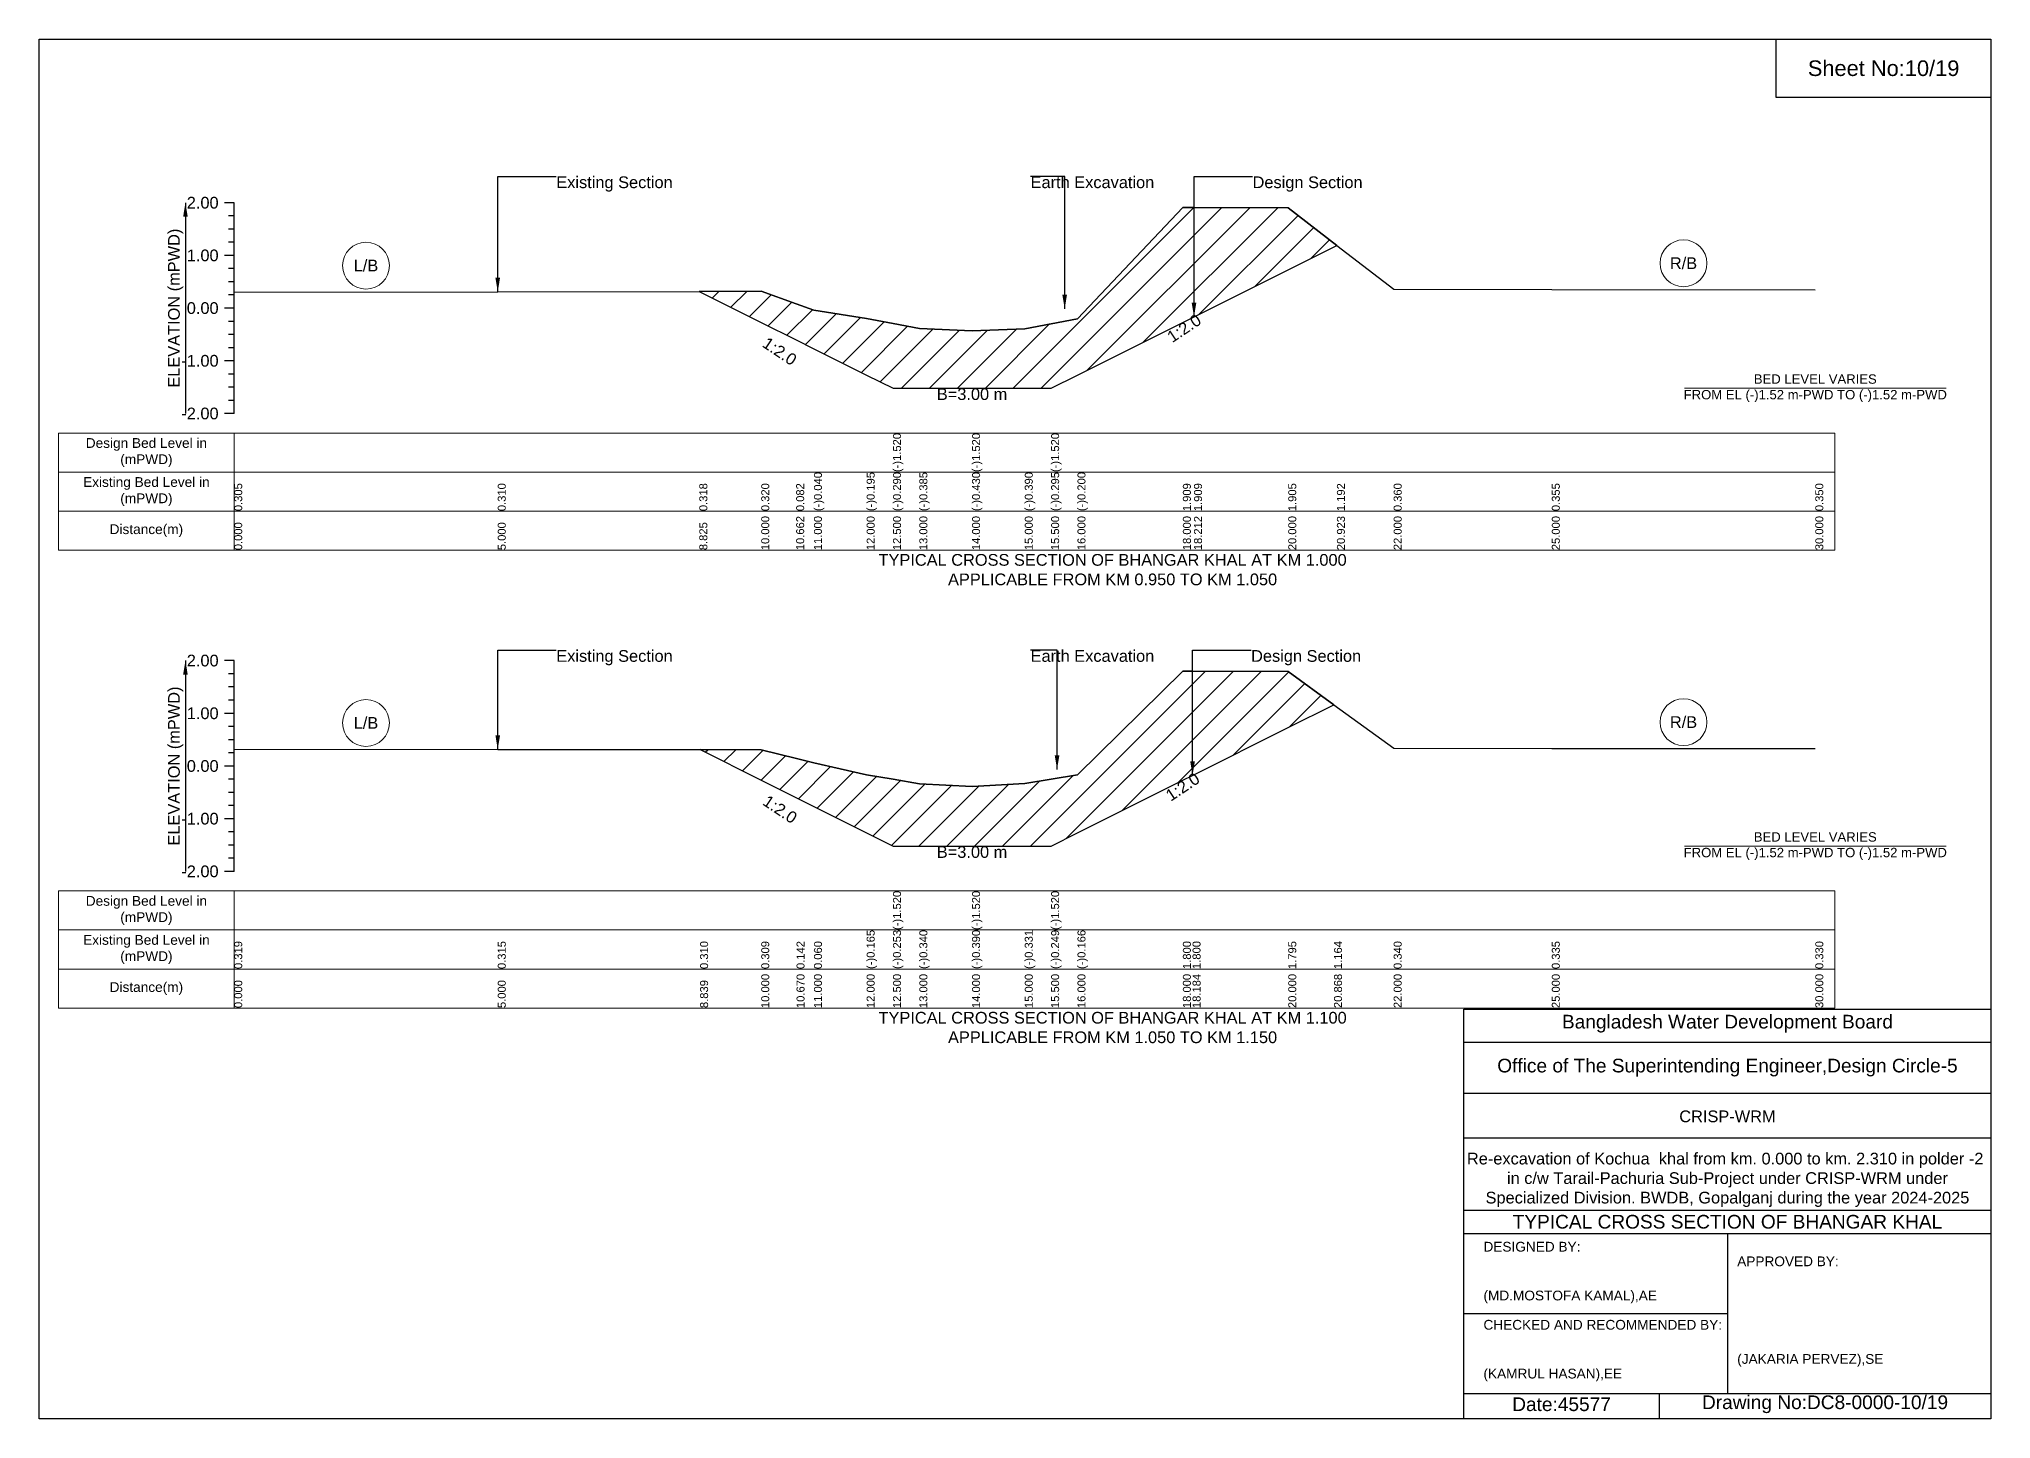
# Model space of a CAD drawing. Header units: inches. Extents: x 91000 to 288000, y -5656 to 0.
# Drawn here: x 190000 to 198000, y -5656 to 0 of the extents above; entities that cross this region are included whole.
import ezdxf

# ---------------------------------------------------------------- set-up
doc = ezdxf.new("R2010")
doc.units = ezdxf.units.IN
doc.header["$LTSCALE"] = 7
doc.header["$MEASUREMENT"] = 0
for name, color, linetype, lineweight in [('Cross section Data Border', 7, 'Continuous', 9), ('Cross Section Labels', 7, 'Continuous', 9), ('Existing_Bed_Level for Xsection', 7, 'Continuous', 25)]:
    doc.layers.add(name, color=color, linetype=linetype, lineweight=lineweight)
doc.styles.get("Standard").update_dxf_attribs({"font": 'arial.ttf'})
doc.dimstyles.get("Standard").update_dxf_attribs({"dimtxt": 0.18, "dimasz": 0.18, "dimexe": 0.18, "dimexo": 0.0625, "dimgap": 0.09, "dimtad": 0, "dimtih": 1, "dimtoh": 1, "dimdec": 4, "dimzin": 0, "dimdsep": 46, "dimtxsty": 'Standard', "dimcen": 0.09, "dimadec": 0, "dimazin": 0, "dimtfac": 1, "dimtdec": 4, "dimtofl": 0, "dimtmove": 0, "dimatfit": 3, "dimfxl": 1, "dimtolj": 1, "dimtzin": 0, "dimarcsym": 0})

msp = doc.modelspace()

# ---------------------------------------------------------------- hatches: boundary and pattern name
at = {"layer": 'Existing_Bed_Level for Xsection'}
h = msp.add_hatch(dxfattribs=at)
h.set_pattern_fill('ANSI31', color=256, scale=648, style=0)
h.paths.add_polyline_path([(192706.1, -1034.5), (192960, -1161.4), (193103.1, -1233), (193176, -1269.4), (193392, -1377.4), (193500, -1431.4), (193608, -1431.4), (193824, -1431.4), (194040, -1431.4), (194148, -1431.4), (194256, -1377.4), (194688, -1161.4), (194733.7, -1138.6), (195120, -945.4), (195319.4, -845.7), (195120, -691.6), (194733.7, -690.9), (194688, -690.8), (194256, -1146.3), (194148, -1166.8), (194040, -1187.4), (193824, -1196), (193608, -1186.3), (193500, -1165.8), (193392, -1145.2), (193176, -1111.8), (193103.1, -1085.5), (192960, -1034)])
h = msp.add_hatch(dxfattribs=at)
h.set_pattern_fill('ANSI31', color=256, scale=648, style=0)
h.paths.add_polyline_path([(192709.3, -2912.7), (192960, -3038.1), (193104.6, -3110.4), (193176, -3146.1), (193392, -3254.1), (193500, -3308.1), (193608, -3308.1), (193824, -3308.1), (194040, -3308.1), (194148, -3308.1), (194256, -3254.1), (194688, -3038.1), (194727.7, -3018.2), (195120, -2822.1), (195307.4, -2728.4), (195120, -2592), (194727.7, -2591.1), (194688, -2591), (194256, -3015.6), (194148, -3033.4), (194040, -3051.3), (193824, -3064), (193608, -3053.2), (193500, -3034.3), (193392, -3015.4), (193176, -2966.8), (193104.6, -2949), (192960, -2913)])

# ---------------------------------------------------------------- linework, layer by layer
for points in [[(190000, 0), (198000, 0), (198000, -5656), (190000, -5656)], [(197120, 0), (198000, 0), (198000, -240), (197120, -240)]]:
    msp.add_lwpolyline(points, close=True)
for points in [[(195840, -5656), (195840, -3976), (198000, -3976)], [(195840, -4112), (198000, -4112)], [(195840, -4320), (198000, -4320)], [(195840, -4504), (198000, -4504)], [(195840, -4800), (198000, -4800)], [(195840, -4896), (198000, -4896)], [(196920, -4896), (196920, -5552)], [(195840, -5224), (196920, -5224)], [(195840, -5552), (198000, -5552)], [(196640, -5552), (196640, -5656)]]:
    msp.add_lwpolyline(points)
at = {"layer": 'Cross section Data Border'}
for points in [[(190080, -1615.1), (197360, -1615.1), (197360, -2095.1), (190080, -2095.1)], [(190080, -3491.8), (197360, -3491.8), (197360, -3971.8), (190080, -3971.8)]]:
    msp.add_lwpolyline(points, close=True, dxfattribs=at)
for points in [[(190800, -1615.1), (190800, -2095.1)], [(190080, -1775.1), (197360, -1775.1)], [(190080, -1935.1), (197360, -1935.1)], [(190800, -3491.8), (190800, -3971.8)], [(190080, -3651.8), (197360, -3651.8)], [(190080, -3811.8), (197360, -3811.8)]]:
    msp.add_lwpolyline(points, dxfattribs=at)
at = {"layer": 'Cross Section Labels'}
for points in [[(196744.2, -1431.4), (197815.8, -1431.4)], [(196744.2, -3308.1), (197815.8, -3308.1)]]:
    msp.add_lwpolyline(points, dxfattribs=at)
for centre in [(191340, -928.7), (196740, -919), (191340, -2803.3), (196740, -2799.9)]:
    msp.add_circle(centre, 96, dxfattribs=at)
at = {"layer": 'Existing_Bed_Level for Xsection'}
for points in [[(190800, -671.1), (190760, -671.1)], [(190800, -1535.1), (190800, -1319.1), (190800, -1103.1), (190800, -887.1), (190800, -671.1)], [(190800, -1037.2), (191880, -1036.2), (192706.1, -1034.5), (192960, -1034), (193103.1, -1085.5), (193176, -1111.8), (193392, -1145.2), (193500, -1165.8), (193500, -1165.8), (193608, -1186.3), (193824, -1196), (193824, -1196), (194040, -1187.4), (194148, -1166.8), (194148, -1166.8), (194256, -1146.3), (194688, -690.8), (194733.7, -690.9), (195120, -691.6), (195319.4, -845.7), (195552, -1025.4), (196200, -1026.4), (197280, -1027.5)], [(190800, -725.1), (190776, -725.1)], [(190800, -779.1), (190776, -779.1)], [(190800, -833.1), (190776, -833.1)], [(190800, -887.1), (190760, -887.1)], [(190800, -941.1), (190776, -941.1)], [(190800, -995.1), (190776, -995.1)], [(190800, -1103.1), (190760, -1103.1)], [(190800, -1049.1), (190776, -1049.1)], [(190800, -1157.1), (190776, -1157.1)], [(190800, -1211.1), (190776, -1211.1)], [(190800, -1265.1), (190776, -1265.1)], [(190800, -1319.1), (190760, -1319.1)], [(190800, -1373.1), (190776, -1373.1)], [(190800, -1427.1), (190776, -1427.1)], [(190800, -1481.1), (190776, -1481.1)], [(190800, -1535.1), (190760, -1535.1)], [(190800, -2547.8), (190760, -2547.8)], [(190800, -3411.8), (190800, -3195.8), (190800, -2979.8), (190800, -2763.8), (190800, -2547.8)], [(190800, -2601.8), (190776, -2601.8)], [(190800, -2910.9), (191880, -2911.7), (192709.3, -2912.7), (192960, -2913), (193104.6, -2949), (193176, -2966.8), (193392, -3015.4), (193500, -3034.3), (193500, -3034.3), (193608, -3053.2), (193824, -3064), (193824, -3064), (194040, -3051.3), (194148, -3033.4), (194148, -3033.4), (194256, -3015.6), (194688, -2591), (194727.7, -2591.1), (195120, -2592), (195307.4, -2728.4), (195552, -2906.3), (196200, -2907.4), (197280, -2908.5)], [(190800, -2655.8), (190776, -2655.8)], [(190800, -2709.8), (190776, -2709.8)], [(190800, -2763.8), (190760, -2763.8)], [(190800, -2817.8), (190776, -2817.8)], [(190800, -2871.8), (190776, -2871.8)], [(190800, -2925.8), (190776, -2925.8)], [(190800, -2979.8), (190760, -2979.8)], [(190800, -3033.8), (190776, -3033.8)], [(190800, -3087.8), (190776, -3087.8)], [(190800, -3195.8), (190760, -3195.8)], [(190800, -3141.8), (190776, -3141.8)], [(190800, -3249.8), (190776, -3249.8)], [(190800, -3303.8), (190776, -3303.8)], [(190800, -3357.8), (190776, -3357.8)], [(190800, -3411.8), (190760, -3411.8)]]:
    msp.add_lwpolyline(points, dxfattribs=at)
for points in [[(192706.1, -1034.5), (192706.1, -1034.5), (192960, -1161.4), (193103.1, -1233), (193176, -1269.4), (193392, -1377.4), (193500, -1431.4), (193500, -1431.4), (193608, -1431.4), (193824, -1431.4), (193824, -1431.4), (194040, -1431.4), (194148, -1431.4), (194148, -1431.4), (194256, -1377.4), (194688, -1161.4), (194733.7, -1138.6), (195120, -945.4), (195319.4, -845.7), (195120, -691.6), (194733.7, -690.9), (194688, -690.8), (194256, -1146.3), (194148, -1166.8), (194148, -1166.8), (194040, -1187.4), (193824, -1196), (193824, -1196), (193608, -1186.3), (193500, -1165.8), (193500, -1165.8), (193392, -1145.2), (193176, -1111.8), (193103.1, -1085.5), (192960, -1034), (192706.1, -1034.5)], [(192709.3, -2912.7), (192709.3, -2912.7), (192960, -3038.1), (193104.6, -3110.4), (193176, -3146.1), (193392, -3254.1), (193500, -3308.1), (193500, -3308.1), (193608, -3308.1), (193824, -3308.1), (193824, -3308.1), (194040, -3308.1), (194148, -3308.1), (194148, -3308.1), (194256, -3254.1), (194688, -3038.1), (194727.7, -3018.2), (195120, -2822.1), (195307.4, -2728.4), (195307.4, -2728.4), (195307.4, -2728.4), (195120, -2592), (194727.7, -2591.1), (194688, -2591), (194256, -3015.6), (194148, -3033.4), (194148, -3033.4), (194040, -3051.3), (193824, -3064), (193824, -3064), (193608, -3053.2), (193500, -3034.3), (193500, -3034.3), (193392, -3015.4), (193176, -2966.8), (193104.6, -2949), (192960, -2913), (192709.3, -2912.7)]]:
    msp.add_lwpolyline(points, close=True, dxfattribs=at)

# ---------------------------------------------------------------- texts
at = {"attachment_point": 5}
for s, insert, char_height in [('Sheet No:10/19', (197560, -120), 64), ('Bangladesh Water Development Board', (196920, -4036), 56), ('Office of The Superintending Engineer,Design Circle-5', (196920, -4216), 56)]:
    msp.add_mtext(s, dxfattribs=dict(at, insert=insert, char_height=char_height))
for s, insert, char_height, width, attachment_point in [('CRISP-WRM', (196920, -4416), 48, 2240, 5), ('Re-excavation of Kochua  khal from km. 0.000 to km. 2.310 in polder -2  in c/w Tarail-Pachuria Sub-Project under CRISP-WRM under Specialized Division. BWDB, Gopalganj during the year 2024-2025', (196920, -4676), 48, 2160, 5), ('TYPICAL CROSS SECTION OF BHANGAR KHAL', (196920, -4848), 56, 2240, 5), ('DESIGNED BY:^J^J^J(MD.MOSTOFA KAMAL),AE', (195920, -5056), 40, 1120, 4), ('APPROVED BY:^J^J^J^J^J^J(JAKARIA PERVEZ),SE', (196960, -5216), 40, 1120, 4), ('CHECKED AND RECOMMENDED BY:^J^J^J(KAMRUL HASAN),EE', (195920, -5376), 40, 1120, 4), ('Date:45577', (196240, -5596), 56, 1120, 5), ('Drawing No:DC8-0000-10/19', (197320, -5596), 56, 1760, 5)]:
    msp.add_mtext(s, dxfattribs=dict(insert=insert, char_height=char_height, width=width, attachment_point=attachment_point))
at = {"layer": 'Cross section Data Border', "char_height": 40, "width": 640, "attachment_point": 5}
for s, insert in [('Design Bed Level in (mPWD)', (190440, -1695.1)), ('Existing Bed Level in (mPWD)', (190440, -1855.1)), ('Distance(m)', (190440, -2015.1)), ('Design Bed Level in (mPWD)', (190440, -3571.8)), ('Existing Bed Level in (mPWD)', (190440, -3731.8)), ('Distance(m)', (190440, -3891.8))]:
    msp.add_mtext(s, dxfattribs=dict(at, insert=insert))
at = {"layer": 'Cross Section Labels'}
for s, insert, char_height, attachment_point in [('Existing Section', (192120, -563.1), 48, 1), ('Earth Excavation', (194064, -563.1), 48, 1), ('Design Section', (194973.7, -563.1), 48, 1), ('L/B', (191340, -928.7), 48, 5), ('R/B', (196740, -919), 48, 5), ('B=3.00 m', (193824, -1431.4), 48, 2), ('BED LEVEL VARIES ^JFROM EL (-)1.52 m-PWD TO (-)1.52 m-PWD', (197280, -1431.4), 38.4, 5), ('TYPICAL CROSS SECTION OF BHANGAR KHAL AT KM 1.000^JAPPLICABLE FROM KM 0.950 TO KM 1.050', (194400, -2175.1), 48, 5), ('Existing Section', (192120, -2504.6), 48, 1), ('Earth Excavation', (194064, -2504.6), 48, 1), ('Design Section', (194967.7, -2504.6), 48, 1), ('L/B', (191340, -2803.3), 48, 5), ('R/B', (196740, -2799.9), 48, 5), ('BED LEVEL VARIES ^JFROM EL (-)1.52 m-PWD TO (-)1.52 m-PWD', (197280, -3308.1), 38.4, 5), ('B=3.00 m', (193824, -3308.1), 48, 2), ('TYPICAL CROSS SECTION OF BHANGAR KHAL AT KM 1.100^JAPPLICABLE FROM KM 1.050 TO KM 1.150', (194400, -4051.8), 48, 5)]:
    msp.add_mtext(s, dxfattribs=dict(at, insert=insert, char_height=char_height, attachment_point=attachment_point))
at = {"layer": 'Cross Section Labels', "char_height": 48, "attachment_point": 2}
for insert, rotation in [((194679.7, -1165.6), 33.69007), ((193049.1, -1260), 326.30993), ((194673.7, -3045.2), 33.69007), ((193050.6, -3137.4), 326.30993)]:
    msp.add_mtext('1:2.0', dxfattribs=dict(at, insert=insert, rotation=rotation))
at = {"layer": 'Existing_Bed_Level for Xsection', "char_height": 48, "attachment_point": 6}
for s, insert in [('2.00', (190736, -671.1)), ('1.00', (190736, -887.1)), ('0.00', (190736, -1103.1)), ('-1.00', (190736, -1319.1)), ('-2.00', (190736, -1535.1)), ('2.00', (190736, -2547.8)), ('1.00', (190736, -2763.8)), ('0.00', (190736, -2979.8)), ('-1.00', (190736, -3195.8)), ('-2.00', (190736, -3411.8))]:
    msp.add_mtext(s, dxfattribs=dict(at, insert=insert))
at = {"layer": 'Existing_Bed_Level for Xsection', "rotation": 90}
for s, insert, char_height, attachment_point in [('ELEVATION (mPWD)', (190560, -1103.1), 48, 5), ('(-)1.520', (193500, -1775.1), 32.8, 1), ('(-)1.520', (193824, -1775.1), 32.8, 1), ('(-)1.520', (194148, -1775.1), 32.8, 1), ('0.305', (190800, -1935.1), 32.8, 1), ('0.310', (191880, -1935.1), 32.8, 1), ('0.318', (192706.1, -1935.1), 32.8, 1), ('0.320', (192960, -1935.1), 32.8, 1), ('0.082', (193103.1, -1935.1), 32.8, 1), ('(-)0.040', (193176, -1935.1), 32.8, 1), ('(-)0.195', (193392, -1935.1), 32.8, 1), ('(-)0.290', (193500, -1935.1), 32.8, 1), ('(-)0.385', (193608, -1935.1), 32.8, 1), ('(-)0.430', (193824, -1935.1), 32.8, 1), ('(-)0.390', (194040, -1935.1), 32.8, 1), ('(-)0.295', (194148, -1935.1), 32.8, 1), ('(-)0.200', (194256, -1935.1), 32.8, 1), ('1.909', (194688, -1935.1), 32.8, 1), ('1.909', (194733.7, -1935.1), 32.8, 1), ('1.905', (195120, -1935.1), 32.8, 1), ('1.192', (195319.4, -1935.1), 32.8, 1), ('0.360', (195552, -1935.1), 32.8, 1), ('0.355', (196200, -1935.1), 32.8, 1), ('0.350', (197280, -1935.1), 32.8, 1), ('0.000', (190800, -2095.1), 32.8, 1), ('5.000', (191880, -2095.1), 32.8, 1), ('8.825', (192706.1, -2095.1), 32.8, 1), ('10.000', (192960, -2095.1), 32.8, 1), ('10.662', (193103.1, -2095.1), 32.8, 1), ('11.000', (193176, -2095.1), 32.8, 1), ('12.000', (193392, -2095.1), 32.8, 1), ('12.500', (193500, -2095.1), 32.8, 1), ('13.000', (193608, -2095.1), 32.8, 1), ('14.000', (193824, -2095.1), 32.8, 1), ('15.000', (194040, -2095.1), 32.8, 1), ('15.500', (194148, -2095.1), 32.8, 1), ('16.000', (194256, -2095.1), 32.8, 1), ('18.000', (194688, -2095.1), 32.8, 1), ('18.212', (194733.7, -2095.1), 32.8, 1), ('20.000', (195120, -2095.1), 32.8, 1), ('20.923', (195319.4, -2095.1), 32.8, 1), ('22.000', (195552, -2095.1), 32.8, 1), ('25.000', (196200, -2095.1), 32.8, 1), ('30.000', (197280, -2095.1), 32.8, 1), ('ELEVATION (mPWD)', (190560, -2979.8), 48, 5), ('(-)1.520', (193500, -3651.8), 32.8, 1), ('(-)1.520', (193824, -3651.8), 32.8, 1), ('(-)1.520', (194148, -3651.8), 32.8, 1), ('(-)0.165', (193392, -3811.8), 32.8, 1), ('(-)0.253', (193500, -3811.8), 32.8, 1), ('(-)0.340', (193608, -3811.8), 32.8, 1), ('(-)0.390', (193824, -3811.8), 32.8, 1), ('(-)0.331', (194040, -3811.8), 32.8, 1), ('(-)0.249', (194148, -3811.8), 32.8, 1), ('(-)0.166', (194256, -3811.8), 32.8, 1), ('0.319', (190800, -3811.8), 32.8, 1), ('0.315', (191880, -3811.8), 32.8, 1), ('0.310', (192709.3, -3811.8), 32.8, 1), ('0.309', (192960, -3811.8), 32.8, 1), ('0.142', (193104.6, -3811.8), 32.8, 1), ('0.060', (193176, -3811.8), 32.8, 1), ('1.800', (194688, -3811.8), 32.8, 1), ('1.800', (194727.7, -3811.8), 32.8, 1), ('1.795', (195120, -3811.8), 32.8, 1), ('1.164', (195307.4, -3811.8), 32.8, 1), ('0.340', (195552, -3811.8), 32.8, 1), ('0.335', (196200, -3811.8), 32.8, 1), ('0.330', (197280, -3811.8), 32.8, 1), ('10.000', (192960, -3971.8), 32.8, 1), ('10.670', (193104.6, -3971.8), 32.8, 1), ('11.000', (193176, -3971.8), 32.8, 1), ('12.000', (193392, -3971.8), 32.8, 1), ('12.500', (193500, -3971.8), 32.8, 1), ('13.000', (193608, -3971.8), 32.8, 1), ('14.000', (193824, -3971.8), 32.8, 1), ('15.000', (194040, -3971.8), 32.8, 1), ('15.500', (194148, -3971.8), 32.8, 1), ('16.000', (194256, -3971.8), 32.8, 1), ('18.000', (194688, -3971.8), 32.8, 1), ('18.184', (194727.7, -3971.8), 32.8, 1), ('20.000', (195120, -3971.8), 32.8, 1), ('20.868', (195307.4, -3971.8), 32.8, 1), ('22.000', (195552, -3971.8), 32.8, 1), ('25.000', (196200, -3971.8), 32.8, 1), ('30.000', (197280, -3971.8), 32.8, 1), ('0.000', (190800, -3971.8), 32.8, 1), ('5.000', (191880, -3971.8), 32.8, 1), ('8.839', (192709.3, -3971.8), 32.8, 1)]:
    msp.add_mtext(s, dxfattribs=dict(at, insert=insert, char_height=char_height, attachment_point=attachment_point))

# ---------------------------------------------------------------- leaders
at = {"layer": 'Cross Section Labels', "annotation_type": 0, "has_hookline": 1, "hookline_direction": 0}
for points, text_width in [([(191880, -1036.2), (191880, -563.1), (192119.9, -563.1)], 467.2), ([(194203.6, -1106), (194203.6, -563.1), (194063.9, -563.1)], 497), ([(194733.7, -1138.6), (194733.7, -563.1), (194973.6, -563.1)], 441.2), ([(191880, -2911.7), (191880, -2504.6), (192119.9, -2504.6)], 467.2), ([(194172.3, -2993.9), (194172.3, -2504.6), (194063.9, -2504.6)], 497), ([(194727.7, -3018.2), (194727.7, -2504.6), (194967.6, -2504.6)], 441.2)]:
    msp.add_leader(points, dimstyle='Standard', override={"dimasz": 57.6}, dxfattribs=dict(at, text_width=text_width))
at = {"layer": 'Existing_Bed_Level for Xsection'}
for points in [[(190600, -671.1), (190600, -1535.1)], [(190600, -2547.8), (190600, -3411.8)]]:
    msp.add_leader(points, dimstyle='Standard', override={"dimasz": 57.6}, dxfattribs=at)

doc.saveas('drawing.dxf')
